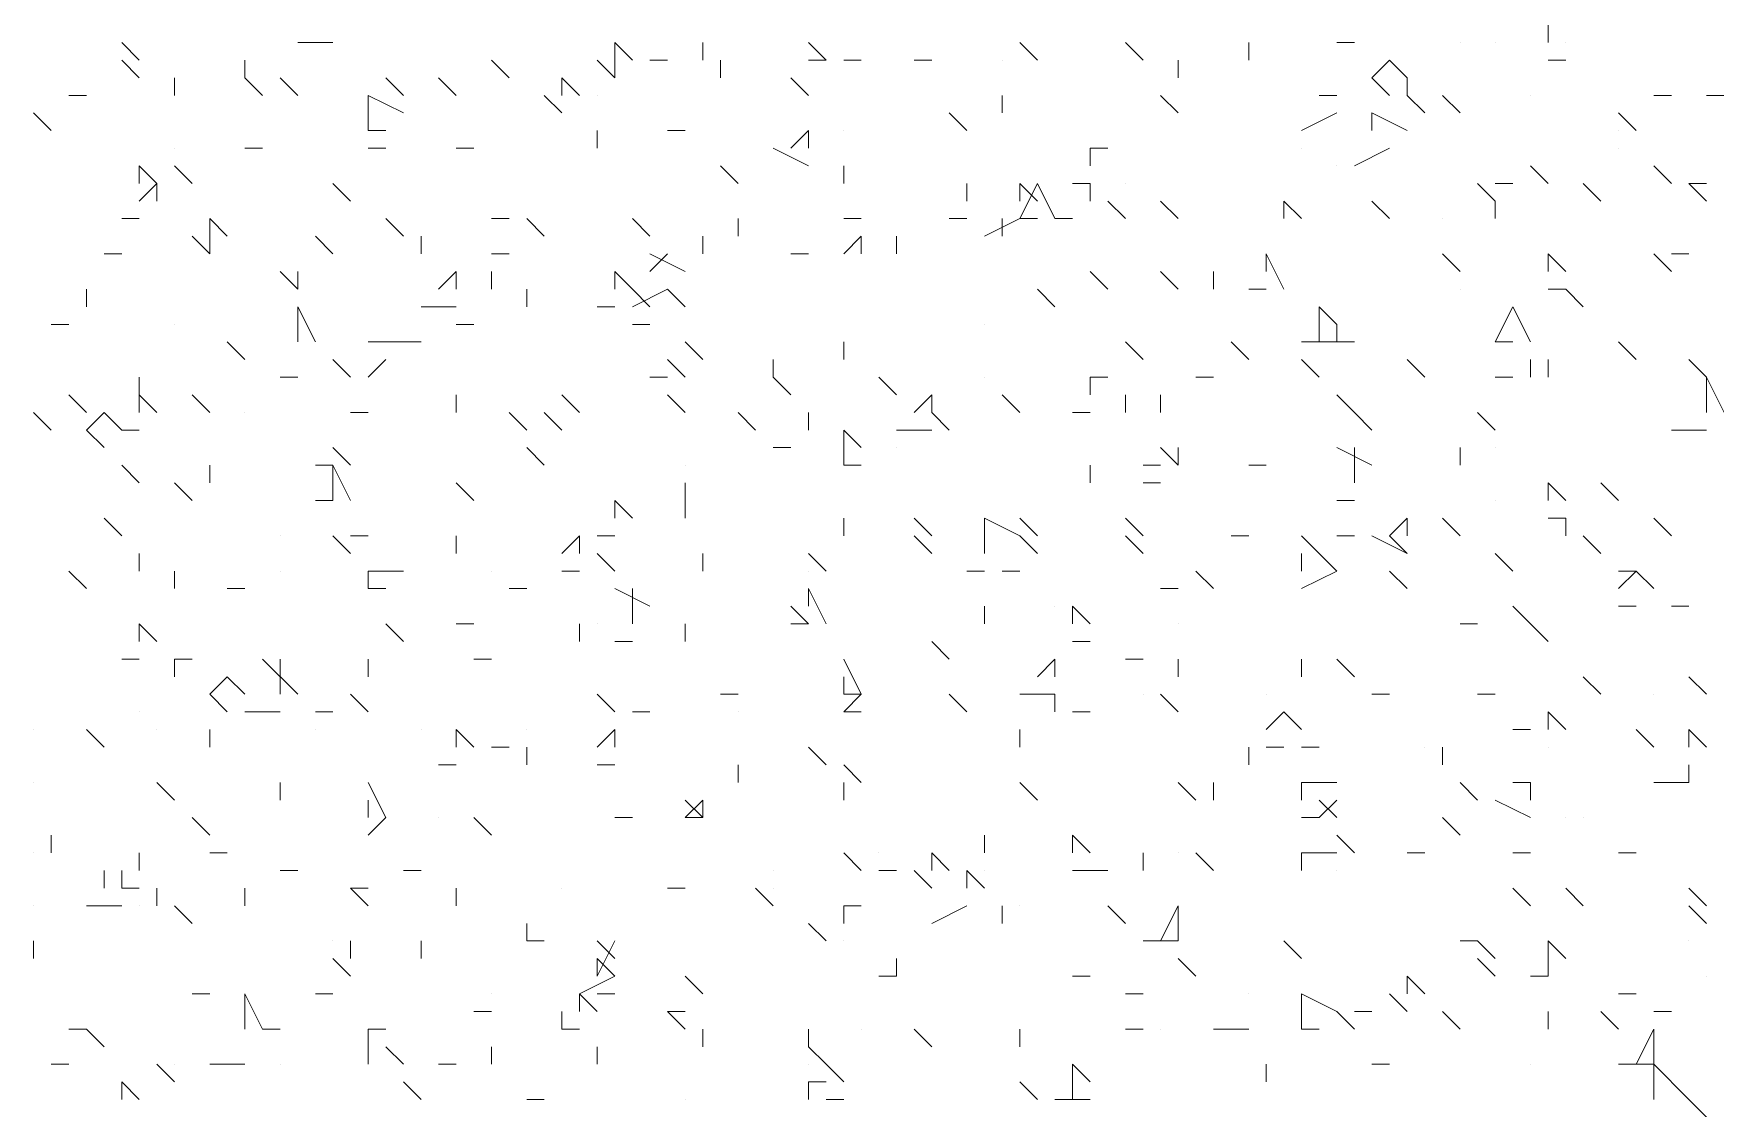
# Model space of a CAD drawing. Header units: millimetres. Extents: x 2928 to 3112, y 1220 to 1280.
# Drawn here: x 3001.4222 to 3001.7405, y 1262.7456 to 1262.9489 of the extents above; entities that cross this region are included whole.
import ezdxf

# ---------------------------------------------------------------- set-up
doc = ezdxf.new("R2010")
doc.units = ezdxf.units.MM

msp = doc.modelspace()

# ---------------------------------------------------------------- linework, layer by layer
at = {"color": 92, "linetype": 'Continuous', "lineweight": 5, "true_color": 0x00b800}
for points in [[(3001.70885, 1262.9506), (3001.70885, 1262.94726), (3001.70885, 1262.94726)], [(3001.44218, 1262.94393), (3001.43884, 1262.94726), (3001.43884, 1262.94726)], [(3001.47218, 1262.94726), (3001.47884, 1262.94726), (3001.47884, 1262.94726)], [(3001.53218, 1262.94726), (3001.53551, 1262.94393), (3001.53551, 1262.94393)], [(3001.53218, 1262.94726), (3001.53218, 1262.94393), (3001.53218, 1262.94393)], [(3001.54884, 1262.94393), (3001.54884, 1262.94726), (3001.54884, 1262.94726)], [(3001.57218, 1262.94393), (3001.56884, 1262.94726), (3001.56884, 1262.94726)], [(3001.61218, 1262.94393), (3001.60885, 1262.94726), (3001.60885, 1262.94726)], [(3001.63218, 1262.94393), (3001.62885, 1262.94726), (3001.62885, 1262.94726)], [(3001.65218, 1262.94393), (3001.65218, 1262.94726), (3001.65218, 1262.94726)], [(3001.67218, 1262.94726), (3001.66885, 1262.94726), (3001.66885, 1262.94726)], [(3001.44218, 1262.9406), (3001.43884, 1262.94393), (3001.43884, 1262.94393)], [(3001.46218, 1262.9406), (3001.46218, 1262.94393), (3001.46218, 1262.94393)], [(3001.51218, 1262.9406), (3001.50884, 1262.94393), (3001.50884, 1262.94393)], [(3001.51218, 1262.9406), (3001.50884, 1262.94393), (3001.50884, 1262.94393)], [(3001.53218, 1262.9406), (3001.52884, 1262.94393), (3001.52884, 1262.94393)], [(3001.53218, 1262.9406), (3001.53218, 1262.94393), (3001.53218, 1262.94393)], [(3001.54218, 1262.94393), (3001.53884, 1262.94393), (3001.53884, 1262.94393)], [(3001.55218, 1262.9406), (3001.55218, 1262.94393), (3001.55218, 1262.94393)], [(3001.57218, 1262.94393), (3001.56884, 1262.94393), (3001.56884, 1262.94393)], [(3001.57884, 1262.94393), (3001.57551, 1262.94393), (3001.57551, 1262.94393)], [(3001.59218, 1262.94393), (3001.58884, 1262.94393), (3001.58884, 1262.94393)], [(3001.63885, 1262.9406), (3001.63885, 1262.94393), (3001.63885, 1262.94393)], [(3001.67885, 1262.94393), (3001.67551, 1262.9406), (3001.67551, 1262.9406)], [(3001.67885, 1262.94393), (3001.68218, 1262.9406), (3001.68218, 1262.9406)], [(3001.70885, 1262.94393), (3001.71218, 1262.94393), (3001.71218, 1262.94393)], [(3001.44884, 1262.93726), (3001.44884, 1262.9406), (3001.44884, 1262.9406)], [(3001.46551, 1262.93726), (3001.46218, 1262.9406), (3001.46218, 1262.9406)], [(3001.47218, 1262.93726), (3001.46884, 1262.9406), (3001.46884, 1262.9406)], [(3001.49218, 1262.93726), (3001.48884, 1262.9406), (3001.48884, 1262.9406)], [(3001.50218, 1262.93726), (3001.49884, 1262.9406), (3001.49884, 1262.9406)], [(3001.52218, 1262.9406), (3001.52551, 1262.93726), (3001.52551, 1262.93726)], [(3001.52218, 1262.9406), (3001.52218, 1262.93726), (3001.52218, 1262.93726)], [(3001.56884, 1262.93726), (3001.56551, 1262.9406), (3001.56551, 1262.9406)], [(3001.67551, 1262.9406), (3001.67885, 1262.93726), (3001.67885, 1262.93726)], [(3001.68218, 1262.93726), (3001.68218, 1262.9406), (3001.68218, 1262.9406)], [(3001.43218, 1262.93726), (3001.42884, 1262.93726), (3001.42884, 1262.93726)], [(3001.48551, 1262.93726), (3001.49218, 1262.93393), (3001.49218, 1262.93393)], [(3001.48551, 1262.93726), (3001.48551, 1262.9306), (3001.48551, 1262.9306)], [(3001.51884, 1262.93726), (3001.52218, 1262.93393), (3001.52218, 1262.93393)], [(3001.60551, 1262.93393), (3001.60551, 1262.93726), (3001.60551, 1262.93726)], [(3001.63885, 1262.93393), (3001.63551, 1262.93726), (3001.63551, 1262.93726)], [(3001.66551, 1262.93726), (3001.66885, 1262.93726), (3001.66885, 1262.93726)], [(3001.68551, 1262.93393), (3001.68218, 1262.93726), (3001.68218, 1262.93726)], [(3001.69218, 1262.93393), (3001.68885, 1262.93726), (3001.68885, 1262.93726)], [(3001.73218, 1262.93726), (3001.72885, 1262.93726), (3001.72885, 1262.93726)], [(3001.73885, 1262.93726), (3001.74551, 1262.93726), (3001.74551, 1262.93726)], [(3001.42551, 1262.9306), (3001.42218, 1262.93393), (3001.42218, 1262.93393)], [(3001.59885, 1262.9306), (3001.59551, 1262.93393), (3001.59551, 1262.93393)], [(3001.66218, 1262.9306), (3001.66885, 1262.93393), (3001.66885, 1262.93393)], [(3001.67551, 1262.93393), (3001.68218, 1262.9306), (3001.68218, 1262.9306)], [(3001.67551, 1262.93393), (3001.67551, 1262.9306), (3001.67551, 1262.9306)], [(3001.72218, 1262.93393), (3001.72551, 1262.9306), (3001.72551, 1262.9306)], [(3001.48551, 1262.9306), (3001.48884, 1262.9306), (3001.48884, 1262.9306)], [(3001.52884, 1262.92726), (3001.52884, 1262.9306), (3001.52884, 1262.9306)], [(3001.54551, 1262.9306), (3001.54218, 1262.9306), (3001.54218, 1262.9306)], [(3001.56884, 1262.9306), (3001.56551, 1262.92726), (3001.56551, 1262.92726)], [(3001.56884, 1262.9306), (3001.56884, 1262.92726), (3001.56884, 1262.92726)], [(3001.46551, 1262.92726), (3001.46218, 1262.92726), (3001.46218, 1262.92726)], [(3001.48884, 1262.92726), (3001.48551, 1262.92726), (3001.48551, 1262.92726)], [(3001.50551, 1262.92726), (3001.50218, 1262.92726), (3001.50218, 1262.92726)], [(3001.56218, 1262.92726), (3001.56884, 1262.92393), (3001.56884, 1262.92393)], [(3001.62218, 1262.92726), (3001.62551, 1262.92726), (3001.62551, 1262.92726)], [(3001.62218, 1262.92726), (3001.62218, 1262.92393), (3001.62218, 1262.92393)], [(3001.67218, 1262.92393), (3001.67885, 1262.92726), (3001.67885, 1262.92726)], [(3001.44218, 1262.92393), (3001.44551, 1262.9206), (3001.44551, 1262.9206)], [(3001.44218, 1262.92393), (3001.44218, 1262.9206), (3001.44218, 1262.9206)], [(3001.45218, 1262.9206), (3001.44884, 1262.92393), (3001.44884, 1262.92393)], [(3001.55551, 1262.9206), (3001.55218, 1262.92393), (3001.55218, 1262.92393)], [(3001.57551, 1262.9206), (3001.57551, 1262.92393), (3001.57551, 1262.92393)], [(3001.70885, 1262.9206), (3001.70551, 1262.92393), (3001.70551, 1262.92393)], [(3001.73218, 1262.9206), (3001.72885, 1262.92393), (3001.72885, 1262.92393)], [(3001.44218, 1262.91726), (3001.44551, 1262.9206), (3001.44551, 1262.9206)], [(3001.44551, 1262.91726), (3001.44551, 1262.9206), (3001.44551, 1262.9206)], [(3001.48218, 1262.91726), (3001.47884, 1262.9206), (3001.47884, 1262.9206)], [(3001.59885, 1262.91726), (3001.59885, 1262.9206), (3001.59885, 1262.9206)], [(3001.60885, 1262.9206), (3001.61218, 1262.91726), (3001.61218, 1262.91726)], [(3001.60885, 1262.9206), (3001.60885, 1262.91726), (3001.60885, 1262.91726)], [(3001.61218, 1262.9206), (3001.60885, 1262.91393), (3001.60885, 1262.91393)], [(3001.61218, 1262.9206), (3001.61551, 1262.91393), (3001.61551, 1262.91393)], [(3001.61885, 1262.9206), (3001.62218, 1262.9206), (3001.62218, 1262.9206)], [(3001.62218, 1262.91726), (3001.62218, 1262.9206), (3001.62218, 1262.9206)], [(3001.69885, 1262.91726), (3001.69551, 1262.9206), (3001.69551, 1262.9206)], [(3001.70218, 1262.9206), (3001.69885, 1262.9206), (3001.69885, 1262.9206)], [(3001.71885, 1262.91726), (3001.71551, 1262.9206), (3001.71551, 1262.9206)], [(3001.73885, 1262.91726), (3001.73551, 1262.9206), (3001.73551, 1262.9206)], [(3001.73885, 1262.9206), (3001.73551, 1262.9206), (3001.73551, 1262.9206)], [(3001.62885, 1262.91393), (3001.62551, 1262.91726), (3001.62551, 1262.91726)], [(3001.63885, 1262.91393), (3001.63551, 1262.91726), (3001.63551, 1262.91726)], [(3001.65885, 1262.91393), (3001.65885, 1262.91726), (3001.65885, 1262.91726)], [(3001.66218, 1262.91393), (3001.65885, 1262.91726), (3001.65885, 1262.91726)], [(3001.67885, 1262.91393), (3001.67551, 1262.91726), (3001.67551, 1262.91726)], [(3001.69885, 1262.91393), (3001.69885, 1262.91726), (3001.69885, 1262.91726)], [(3001.44218, 1262.91393), (3001.43884, 1262.91393), (3001.43884, 1262.91393)], [(3001.45551, 1262.91393), (3001.45884, 1262.9106), (3001.45884, 1262.9106)], [(3001.45551, 1262.91393), (3001.45551, 1262.9106), (3001.45551, 1262.9106)], [(3001.49218, 1262.9106), (3001.48884, 1262.91393), (3001.48884, 1262.91393)], [(3001.51218, 1262.91393), (3001.50884, 1262.91393), (3001.50884, 1262.91393)], [(3001.51884, 1262.9106), (3001.51551, 1262.91393), (3001.51551, 1262.91393)], [(3001.53884, 1262.9106), (3001.53551, 1262.91393), (3001.53551, 1262.91393)], [(3001.55551, 1262.9106), (3001.55551, 1262.91393), (3001.55551, 1262.91393)], [(3001.57551, 1262.91393), (3001.57884, 1262.91393), (3001.57884, 1262.91393)], [(3001.57884, 1262.91393), (3001.57551, 1262.91393), (3001.57551, 1262.91393)], [(3001.59885, 1262.91393), (3001.59551, 1262.91393), (3001.59551, 1262.91393)], [(3001.60218, 1262.9106), (3001.60885, 1262.91393), (3001.60885, 1262.91393)], [(3001.60551, 1262.9106), (3001.60551, 1262.91393), (3001.60551, 1262.91393)], [(3001.60885, 1262.91393), (3001.61218, 1262.91393), (3001.61218, 1262.91393)], [(3001.61885, 1262.91393), (3001.61551, 1262.91393), (3001.61551, 1262.91393)], [(3001.45218, 1262.9106), (3001.45551, 1262.90726), (3001.45551, 1262.90726)], [(3001.45551, 1262.90726), (3001.45551, 1262.9106), (3001.45551, 1262.9106)], [(3001.47884, 1262.90726), (3001.47551, 1262.9106), (3001.47551, 1262.9106)], [(3001.49551, 1262.90726), (3001.49551, 1262.9106), (3001.49551, 1262.9106)], [(3001.54884, 1262.90726), (3001.54884, 1262.9106), (3001.54884, 1262.9106)], [(3001.57551, 1262.90726), (3001.57884, 1262.9106), (3001.57884, 1262.9106)], [(3001.57884, 1262.90726), (3001.57884, 1262.9106), (3001.57884, 1262.9106)], [(3001.58551, 1262.90726), (3001.58551, 1262.9106), (3001.58551, 1262.9106)], [(3001.43884, 1262.90726), (3001.43551, 1262.90726), (3001.43551, 1262.90726)], [(3001.51218, 1262.90726), (3001.50884, 1262.90726), (3001.50884, 1262.90726)], [(3001.53884, 1262.90726), (3001.54551, 1262.90393), (3001.54551, 1262.90393)], [(3001.54218, 1262.90726), (3001.53884, 1262.90393), (3001.53884, 1262.90393)], [(3001.56884, 1262.90726), (3001.56551, 1262.90726), (3001.56551, 1262.90726)], [(3001.65551, 1262.90726), (3001.65885, 1262.9006), (3001.65885, 1262.9006)], [(3001.65551, 1262.90726), (3001.65551, 1262.90393), (3001.65551, 1262.90393)], [(3001.69218, 1262.90393), (3001.68885, 1262.90726), (3001.68885, 1262.90726)], [(3001.70885, 1262.90726), (3001.71218, 1262.90393), (3001.71218, 1262.90393)], [(3001.70885, 1262.90726), (3001.70885, 1262.90393), (3001.70885, 1262.90393)], [(3001.73218, 1262.90393), (3001.72885, 1262.90726), (3001.72885, 1262.90726)], [(3001.73551, 1262.90726), (3001.73218, 1262.90726), (3001.73218, 1262.90726)], [(3001.47218, 1262.9006), (3001.46884, 1262.90393), (3001.46884, 1262.90393)], [(3001.47218, 1262.9006), (3001.47218, 1262.90393), (3001.47218, 1262.90393)], [(3001.50218, 1262.90393), (3001.49884, 1262.9006), (3001.49884, 1262.9006)], [(3001.50218, 1262.90393), (3001.50218, 1262.9006), (3001.50218, 1262.9006)], [(3001.50884, 1262.9006), (3001.50884, 1262.90393), (3001.50884, 1262.90393)], [(3001.53218, 1262.90393), (3001.53551, 1262.9006), (3001.53551, 1262.9006)], [(3001.53218, 1262.90393), (3001.53218, 1262.9006), (3001.53218, 1262.9006)], [(3001.62551, 1262.9006), (3001.62218, 1262.90393), (3001.62218, 1262.90393)], [(3001.63885, 1262.9006), (3001.63551, 1262.90393), (3001.63551, 1262.90393)], [(3001.64551, 1262.9006), (3001.64551, 1262.90393), (3001.64551, 1262.90393)], [(3001.43218, 1262.89726), (3001.43218, 1262.9006), (3001.43218, 1262.9006)], [(3001.51551, 1262.89726), (3001.51551, 1262.9006), (3001.51551, 1262.9006)], [(3001.53551, 1262.89726), (3001.54218, 1262.9006), (3001.54218, 1262.9006)], [(3001.53884, 1262.89726), (3001.53551, 1262.9006), (3001.53551, 1262.9006)], [(3001.54551, 1262.89726), (3001.54218, 1262.9006), (3001.54218, 1262.9006)], [(3001.61551, 1262.89726), (3001.61218, 1262.9006), (3001.61218, 1262.9006)], [(3001.65218, 1262.9006), (3001.65551, 1262.9006), (3001.65551, 1262.9006)], [(3001.70885, 1262.9006), (3001.71218, 1262.9006), (3001.71218, 1262.9006)], [(3001.71551, 1262.89726), (3001.71218, 1262.9006), (3001.71218, 1262.9006)], [(3001.47218, 1262.89726), (3001.47551, 1262.8906), (3001.47551, 1262.8906)], [(3001.47218, 1262.89726), (3001.47218, 1262.8906), (3001.47218, 1262.8906)], [(3001.49551, 1262.89726), (3001.50218, 1262.89726), (3001.50218, 1262.89726)], [(3001.52884, 1262.89726), (3001.53218, 1262.89726), (3001.53218, 1262.89726)], [(3001.66551, 1262.89726), (3001.66885, 1262.89393), (3001.66885, 1262.89393)], [(3001.66551, 1262.89726), (3001.66551, 1262.8906), (3001.66551, 1262.8906)], [(3001.70218, 1262.89726), (3001.69885, 1262.8906), (3001.69885, 1262.8906)], [(3001.70218, 1262.89726), (3001.70551, 1262.8906), (3001.70551, 1262.8906)], [(3001.42884, 1262.89393), (3001.42551, 1262.89393), (3001.42551, 1262.89393)], [(3001.50551, 1262.89393), (3001.50218, 1262.89393), (3001.50218, 1262.89393)], [(3001.53884, 1262.89393), (3001.53551, 1262.89393), (3001.53551, 1262.89393)], [(3001.66885, 1262.8906), (3001.66885, 1262.89393), (3001.66885, 1262.89393)], [(3001.46218, 1262.88726), (3001.45884, 1262.8906), (3001.45884, 1262.8906)], [(3001.48551, 1262.8906), (3001.49218, 1262.8906), (3001.49218, 1262.8906)], [(3001.49551, 1262.8906), (3001.49218, 1262.8906), (3001.49218, 1262.8906)], [(3001.54551, 1262.8906), (3001.54884, 1262.88726), (3001.54884, 1262.88726)], [(3001.57551, 1262.88726), (3001.57551, 1262.8906), (3001.57551, 1262.8906)], [(3001.63218, 1262.88726), (3001.62885, 1262.8906), (3001.62885, 1262.8906)], [(3001.65218, 1262.88726), (3001.64885, 1262.8906), (3001.64885, 1262.8906)], [(3001.66218, 1262.8906), (3001.66885, 1262.8906), (3001.66885, 1262.8906)], [(3001.67218, 1262.8906), (3001.66885, 1262.8906), (3001.66885, 1262.8906)], [(3001.69885, 1262.8906), (3001.70218, 1262.8906), (3001.70218, 1262.8906)], [(3001.72551, 1262.88726), (3001.72218, 1262.8906), (3001.72218, 1262.8906)], [(3001.48218, 1262.88393), (3001.47884, 1262.88726), (3001.47884, 1262.88726)], [(3001.48551, 1262.88393), (3001.48884, 1262.88726), (3001.48884, 1262.88726)], [(3001.54218, 1262.88726), (3001.54551, 1262.88393), (3001.54551, 1262.88393)], [(3001.56218, 1262.88393), (3001.56218, 1262.88726), (3001.56218, 1262.88726)], [(3001.66551, 1262.88393), (3001.66218, 1262.88726), (3001.66218, 1262.88726)], [(3001.68551, 1262.88393), (3001.68218, 1262.88726), (3001.68218, 1262.88726)], [(3001.70551, 1262.88393), (3001.70551, 1262.88726), (3001.70551, 1262.88726)], [(3001.70885, 1262.88393), (3001.70885, 1262.88726), (3001.70885, 1262.88726)], [(3001.73885, 1262.88393), (3001.73551, 1262.88726), (3001.73551, 1262.88726)], [(3001.44218, 1262.8806), (3001.44218, 1262.88393), (3001.44218, 1262.88393)], [(3001.46884, 1262.88393), (3001.47218, 1262.88393), (3001.47218, 1262.88393)], [(3001.54218, 1262.88393), (3001.53884, 1262.88393), (3001.53884, 1262.88393)], [(3001.56551, 1262.8806), (3001.56218, 1262.88393), (3001.56218, 1262.88393)], [(3001.58551, 1262.8806), (3001.58218, 1262.88393), (3001.58218, 1262.88393)], [(3001.62218, 1262.88393), (3001.62218, 1262.8806), (3001.62218, 1262.8806)], [(3001.62218, 1262.88393), (3001.62218, 1262.8806), (3001.62218, 1262.8806)], [(3001.62551, 1262.88393), (3001.62218, 1262.88393), (3001.62218, 1262.88393)], [(3001.64551, 1262.88393), (3001.64218, 1262.88393), (3001.64218, 1262.88393)], [(3001.70218, 1262.88393), (3001.69885, 1262.88393), (3001.69885, 1262.88393)], [(3001.73885, 1262.88393), (3001.74218, 1262.87726), (3001.74218, 1262.87726)], [(3001.73885, 1262.88393), (3001.73885, 1262.87726), (3001.73885, 1262.87726)], [(3001.43218, 1262.87726), (3001.42884, 1262.8806), (3001.42884, 1262.8806)], [(3001.44218, 1262.8806), (3001.44551, 1262.87726), (3001.44551, 1262.87726)], [(3001.44218, 1262.8806), (3001.44218, 1262.87726), (3001.44218, 1262.87726)], [(3001.45551, 1262.87726), (3001.45218, 1262.8806), (3001.45218, 1262.8806)], [(3001.50218, 1262.87726), (3001.50218, 1262.8806), (3001.50218, 1262.8806)], [(3001.52551, 1262.87726), (3001.52218, 1262.8806), (3001.52218, 1262.8806)], [(3001.54551, 1262.87726), (3001.54218, 1262.8806), (3001.54218, 1262.8806)], [(3001.59218, 1262.8806), (3001.58884, 1262.87726), (3001.58884, 1262.87726)], [(3001.59218, 1262.8806), (3001.59218, 1262.87726), (3001.59218, 1262.87726)], [(3001.60885, 1262.87726), (3001.60551, 1262.8806), (3001.60551, 1262.8806)], [(3001.62885, 1262.87726), (3001.62885, 1262.8806), (3001.62885, 1262.8806)], [(3001.63551, 1262.87726), (3001.63551, 1262.8806), (3001.63551, 1262.8806)], [(3001.67218, 1262.87726), (3001.66885, 1262.8806), (3001.66885, 1262.8806)], [(3001.42551, 1262.87393), (3001.42218, 1262.87726), (3001.42218, 1262.87726)], [(3001.43551, 1262.87726), (3001.43218, 1262.87393), (3001.43218, 1262.87393)], [(3001.43551, 1262.87726), (3001.43884, 1262.87393), (3001.43884, 1262.87393)], [(3001.48551, 1262.87726), (3001.48218, 1262.87726), (3001.48218, 1262.87726)], [(3001.51551, 1262.87393), (3001.51218, 1262.87726), (3001.51218, 1262.87726)], [(3001.52218, 1262.87393), (3001.51884, 1262.87726), (3001.51884, 1262.87726)], [(3001.55884, 1262.87393), (3001.55551, 1262.87726), (3001.55551, 1262.87726)], [(3001.56884, 1262.87393), (3001.56884, 1262.87726), (3001.56884, 1262.87726)], [(3001.59551, 1262.87393), (3001.59218, 1262.87726), (3001.59218, 1262.87726)], [(3001.61885, 1262.87726), (3001.62218, 1262.87726), (3001.62218, 1262.87726)], [(3001.67551, 1262.87393), (3001.67218, 1262.87726), (3001.67218, 1262.87726)], [(3001.69885, 1262.87393), (3001.69551, 1262.87726), (3001.69551, 1262.87726)], [(3001.43218, 1262.87393), (3001.43551, 1262.8706), (3001.43551, 1262.8706)], [(3001.43884, 1262.87393), (3001.44218, 1262.87393), (3001.44218, 1262.87393)], [(3001.57551, 1262.87393), (3001.57884, 1262.8706), (3001.57884, 1262.8706)], [(3001.57551, 1262.87393), (3001.57551, 1262.86726), (3001.57551, 1262.86726)], [(3001.58551, 1262.87393), (3001.59218, 1262.87393), (3001.59218, 1262.87393)], [(3001.73551, 1262.87393), (3001.73218, 1262.87393), (3001.73218, 1262.87393)], [(3001.73551, 1262.87393), (3001.73885, 1262.87393), (3001.73885, 1262.87393)], [(3001.48218, 1262.86726), (3001.47884, 1262.8706), (3001.47884, 1262.8706)], [(3001.51884, 1262.86726), (3001.51551, 1262.8706), (3001.51551, 1262.8706)], [(3001.56551, 1262.8706), (3001.56218, 1262.8706), (3001.56218, 1262.8706)], [(3001.63551, 1262.8706), (3001.63885, 1262.86726), (3001.63885, 1262.86726)], [(3001.63885, 1262.86726), (3001.63885, 1262.8706), (3001.63885, 1262.8706)], [(3001.66885, 1262.8706), (3001.67551, 1262.86726), (3001.67551, 1262.86726)], [(3001.67218, 1262.8706), (3001.67218, 1262.86393), (3001.67218, 1262.86393)], [(3001.69218, 1262.86726), (3001.69218, 1262.8706), (3001.69218, 1262.8706)], [(3001.44218, 1262.86393), (3001.43884, 1262.86726), (3001.43884, 1262.86726)], [(3001.45551, 1262.86393), (3001.45551, 1262.86726), (3001.45551, 1262.86726)], [(3001.47884, 1262.86726), (3001.47551, 1262.86726), (3001.47551, 1262.86726)], [(3001.47884, 1262.86726), (3001.48218, 1262.8606), (3001.48218, 1262.8606)], [(3001.47884, 1262.86726), (3001.47884, 1262.8606), (3001.47884, 1262.8606)], [(3001.57551, 1262.86726), (3001.57884, 1262.86726), (3001.57884, 1262.86726)], [(3001.62218, 1262.86393), (3001.62218, 1262.86726), (3001.62218, 1262.86726)], [(3001.63551, 1262.86726), (3001.63218, 1262.86726), (3001.63218, 1262.86726)], [(3001.65551, 1262.86726), (3001.65218, 1262.86726), (3001.65218, 1262.86726)], [(3001.45218, 1262.8606), (3001.44884, 1262.86393), (3001.44884, 1262.86393)], [(3001.50551, 1262.8606), (3001.50218, 1262.86393), (3001.50218, 1262.86393)], [(3001.54551, 1262.8606), (3001.54551, 1262.86393), (3001.54551, 1262.86393)], [(3001.63218, 1262.86393), (3001.63551, 1262.86393), (3001.63551, 1262.86393)], [(3001.70885, 1262.86393), (3001.71218, 1262.8606), (3001.71218, 1262.8606)], [(3001.70885, 1262.86393), (3001.70885, 1262.8606), (3001.70885, 1262.8606)], [(3001.72218, 1262.8606), (3001.71885, 1262.86393), (3001.71885, 1262.86393)], [(3001.47551, 1262.8606), (3001.47884, 1262.8606), (3001.47884, 1262.8606)], [(3001.53218, 1262.8606), (3001.53551, 1262.85726), (3001.53551, 1262.85726)], [(3001.53218, 1262.8606), (3001.53218, 1262.85726), (3001.53218, 1262.85726)], [(3001.54551, 1262.85726), (3001.54551, 1262.8606), (3001.54551, 1262.8606)], [(3001.66885, 1262.8606), (3001.67218, 1262.8606), (3001.67218, 1262.8606)], [(3001.43884, 1262.85393), (3001.43551, 1262.85726), (3001.43551, 1262.85726)], [(3001.57551, 1262.85393), (3001.57551, 1262.85726), (3001.57551, 1262.85726)], [(3001.59218, 1262.85393), (3001.58884, 1262.85726), (3001.58884, 1262.85726)], [(3001.60218, 1262.85726), (3001.60885, 1262.85393), (3001.60885, 1262.85393)], [(3001.60218, 1262.85726), (3001.60218, 1262.8506), (3001.60218, 1262.8506)], [(3001.61218, 1262.85393), (3001.60885, 1262.85726), (3001.60885, 1262.85726)], [(3001.63218, 1262.85393), (3001.62885, 1262.85726), (3001.62885, 1262.85726)], [(3001.68218, 1262.85726), (3001.67885, 1262.85393), (3001.67885, 1262.85393)], [(3001.68218, 1262.85726), (3001.68218, 1262.85393), (3001.68218, 1262.85393)], [(3001.69218, 1262.85393), (3001.68885, 1262.85726), (3001.68885, 1262.85726)], [(3001.70885, 1262.85726), (3001.71218, 1262.85726), (3001.71218, 1262.85726)], [(3001.71218, 1262.85393), (3001.71218, 1262.85726), (3001.71218, 1262.85726)], [(3001.73218, 1262.85393), (3001.72885, 1262.85726), (3001.72885, 1262.85726)], [(3001.48218, 1262.8506), (3001.47884, 1262.85393), (3001.47884, 1262.85393)], [(3001.48551, 1262.85393), (3001.48218, 1262.85393), (3001.48218, 1262.85393)], [(3001.50218, 1262.8506), (3001.50218, 1262.85393), (3001.50218, 1262.85393)], [(3001.52551, 1262.85393), (3001.52218, 1262.8506), (3001.52218, 1262.8506)], [(3001.52551, 1262.85393), (3001.52551, 1262.8506), (3001.52551, 1262.8506)], [(3001.52884, 1262.85393), (3001.53218, 1262.85393), (3001.53218, 1262.85393)], [(3001.59218, 1262.8506), (3001.58884, 1262.85393), (3001.58884, 1262.85393)], [(3001.61218, 1262.8506), (3001.60885, 1262.85393), (3001.60885, 1262.85393)], [(3001.63218, 1262.8506), (3001.62885, 1262.85393), (3001.62885, 1262.85393)], [(3001.65218, 1262.85393), (3001.64885, 1262.85393), (3001.64885, 1262.85393)], [(3001.66218, 1262.85393), (3001.66885, 1262.84726), (3001.66885, 1262.84726)], [(3001.67218, 1262.85393), (3001.66885, 1262.85393), (3001.66885, 1262.85393)], [(3001.67551, 1262.85393), (3001.68218, 1262.8506), (3001.68218, 1262.8506)], [(3001.68218, 1262.8506), (3001.67885, 1262.85393), (3001.67885, 1262.85393)], [(3001.71885, 1262.8506), (3001.71551, 1262.85393), (3001.71551, 1262.85393)], [(3001.44218, 1262.84726), (3001.44218, 1262.8506), (3001.44218, 1262.8506)], [(3001.53218, 1262.84726), (3001.52884, 1262.8506), (3001.52884, 1262.8506)], [(3001.54884, 1262.84726), (3001.54884, 1262.8506), (3001.54884, 1262.8506)], [(3001.57218, 1262.84726), (3001.56884, 1262.8506), (3001.56884, 1262.8506)], [(3001.66218, 1262.8506), (3001.66218, 1262.84726), (3001.66218, 1262.84726)], [(3001.70218, 1262.84726), (3001.69885, 1262.8506), (3001.69885, 1262.8506)], [(3001.43218, 1262.84393), (3001.42884, 1262.84726), (3001.42884, 1262.84726)], [(3001.44884, 1262.84393), (3001.44884, 1262.84726), (3001.44884, 1262.84726)], [(3001.48551, 1262.84726), (3001.49218, 1262.84726), (3001.49218, 1262.84726)], [(3001.48551, 1262.84726), (3001.48551, 1262.84393), (3001.48551, 1262.84393)], [(3001.49218, 1262.84726), (3001.48884, 1262.84726), (3001.48884, 1262.84726)], [(3001.52218, 1262.84726), (3001.52551, 1262.84726), (3001.52551, 1262.84726)], [(3001.59885, 1262.84726), (3001.60218, 1262.84726), (3001.60218, 1262.84726)], [(3001.60885, 1262.84726), (3001.60551, 1262.84726), (3001.60551, 1262.84726)], [(3001.64551, 1262.84393), (3001.64218, 1262.84726), (3001.64218, 1262.84726)], [(3001.66218, 1262.84393), (3001.66885, 1262.84726), (3001.66885, 1262.84726)], [(3001.68218, 1262.84393), (3001.67885, 1262.84726), (3001.67885, 1262.84726)], [(3001.72551, 1262.84726), (3001.72218, 1262.84393), (3001.72218, 1262.84393)], [(3001.72551, 1262.84726), (3001.72218, 1262.84726), (3001.72218, 1262.84726)], [(3001.72551, 1262.84726), (3001.72885, 1262.84393), (3001.72885, 1262.84393)], [(3001.46218, 1262.84393), (3001.45884, 1262.84393), (3001.45884, 1262.84393)], [(3001.48551, 1262.84393), (3001.48884, 1262.84393), (3001.48884, 1262.84393)], [(3001.51551, 1262.84393), (3001.51218, 1262.84393), (3001.51218, 1262.84393)], [(3001.53218, 1262.84393), (3001.53884, 1262.8406), (3001.53884, 1262.8406)], [(3001.53551, 1262.84393), (3001.53551, 1262.83726), (3001.53551, 1262.83726)], [(3001.56884, 1262.84393), (3001.57218, 1262.83726), (3001.57218, 1262.83726)], [(3001.56884, 1262.84393), (3001.56884, 1262.8406), (3001.56884, 1262.8406)], [(3001.63885, 1262.84393), (3001.63551, 1262.84393), (3001.63551, 1262.84393)], [(3001.56884, 1262.83726), (3001.56551, 1262.8406), (3001.56551, 1262.8406)], [(3001.60218, 1262.83726), (3001.60218, 1262.8406), (3001.60218, 1262.8406)], [(3001.61885, 1262.8406), (3001.62218, 1262.83726), (3001.62218, 1262.83726)], [(3001.61885, 1262.8406), (3001.61885, 1262.83726), (3001.61885, 1262.83726)], [(3001.70551, 1262.83726), (3001.70218, 1262.8406), (3001.70218, 1262.8406)], [(3001.72218, 1262.8406), (3001.72551, 1262.8406), (3001.72551, 1262.8406)], [(3001.73551, 1262.8406), (3001.73218, 1262.8406), (3001.73218, 1262.8406)], [(3001.44218, 1262.83726), (3001.44551, 1262.83393), (3001.44551, 1262.83393)], [(3001.44218, 1262.83726), (3001.44218, 1262.83393), (3001.44218, 1262.83393)], [(3001.49218, 1262.83393), (3001.48884, 1262.83726), (3001.48884, 1262.83726)], [(3001.50551, 1262.83726), (3001.50218, 1262.83726), (3001.50218, 1262.83726)], [(3001.52551, 1262.83393), (3001.52551, 1262.83726), (3001.52551, 1262.83726)], [(3001.54551, 1262.83393), (3001.54551, 1262.83726), (3001.54551, 1262.83726)], [(3001.56551, 1262.83726), (3001.56884, 1262.83726), (3001.56884, 1262.83726)], [(3001.69551, 1262.83726), (3001.69218, 1262.83726), (3001.69218, 1262.83726)], [(3001.70885, 1262.83393), (3001.70551, 1262.83726), (3001.70551, 1262.83726)], [(3001.53218, 1262.83393), (3001.53551, 1262.83393), (3001.53551, 1262.83393)], [(3001.59551, 1262.8306), (3001.59218, 1262.83393), (3001.59218, 1262.83393)], [(3001.61885, 1262.83393), (3001.62218, 1262.83393), (3001.62218, 1262.83393)], [(3001.43884, 1262.8306), (3001.44218, 1262.8306), (3001.44218, 1262.8306)], [(3001.45218, 1262.8306), (3001.44884, 1262.8306), (3001.44884, 1262.8306)], [(3001.44884, 1262.82726), (3001.44884, 1262.8306), (3001.44884, 1262.8306)], [(3001.46551, 1262.8306), (3001.47218, 1262.82393), (3001.47218, 1262.82393)], [(3001.46884, 1262.8306), (3001.46884, 1262.82393), (3001.46884, 1262.82393)], [(3001.48551, 1262.82726), (3001.48551, 1262.8306), (3001.48551, 1262.8306)], [(3001.50884, 1262.8306), (3001.50551, 1262.8306), (3001.50551, 1262.8306)], [(3001.57551, 1262.8306), (3001.57884, 1262.82393), (3001.57884, 1262.82393)], [(3001.61551, 1262.8306), (3001.61218, 1262.82726), (3001.61218, 1262.82726)], [(3001.61551, 1262.8306), (3001.61551, 1262.82726), (3001.61551, 1262.82726)], [(3001.63218, 1262.8306), (3001.62885, 1262.8306), (3001.62885, 1262.8306)], [(3001.63885, 1262.82726), (3001.63885, 1262.8306), (3001.63885, 1262.8306)], [(3001.66218, 1262.82726), (3001.66218, 1262.8306), (3001.66218, 1262.8306)], [(3001.67218, 1262.82726), (3001.66885, 1262.8306), (3001.66885, 1262.8306)], [(3001.45884, 1262.82726), (3001.45551, 1262.82393), (3001.45551, 1262.82393)], [(3001.45884, 1262.82726), (3001.46218, 1262.82393), (3001.46218, 1262.82393)], [(3001.57551, 1262.82726), (3001.57551, 1262.82393), (3001.57551, 1262.82393)], [(3001.71885, 1262.82393), (3001.71551, 1262.82726), (3001.71551, 1262.82726)], [(3001.73885, 1262.82393), (3001.73551, 1262.82726), (3001.73551, 1262.82726)], [(3001.45551, 1262.82393), (3001.45884, 1262.8206), (3001.45884, 1262.8206)], [(3001.48551, 1262.8206), (3001.48218, 1262.82393), (3001.48218, 1262.82393)], [(3001.53218, 1262.8206), (3001.52884, 1262.82393), (3001.52884, 1262.82393)], [(3001.55551, 1262.82393), (3001.55218, 1262.82393), (3001.55218, 1262.82393)], [(3001.57551, 1262.8206), (3001.57884, 1262.82393), (3001.57884, 1262.82393)], [(3001.57884, 1262.82393), (3001.57551, 1262.82393), (3001.57551, 1262.82393)], [(3001.59885, 1262.8206), (3001.59551, 1262.82393), (3001.59551, 1262.82393)], [(3001.60885, 1262.82393), (3001.61551, 1262.82393), (3001.61551, 1262.82393)], [(3001.61551, 1262.8206), (3001.61551, 1262.82393), (3001.61551, 1262.82393)], [(3001.63885, 1262.8206), (3001.63551, 1262.82393), (3001.63551, 1262.82393)], [(3001.67885, 1262.82393), (3001.67551, 1262.82393), (3001.67551, 1262.82393)], [(3001.69885, 1262.82393), (3001.69551, 1262.82393), (3001.69551, 1262.82393)], [(3001.46218, 1262.8206), (3001.46884, 1262.8206), (3001.46884, 1262.8206)], [(3001.47884, 1262.8206), (3001.47551, 1262.8206), (3001.47551, 1262.8206)], [(3001.53884, 1262.8206), (3001.53551, 1262.8206), (3001.53551, 1262.8206)], [(3001.57884, 1262.8206), (3001.57551, 1262.8206), (3001.57551, 1262.8206)], [(3001.62218, 1262.8206), (3001.61885, 1262.8206), (3001.61885, 1262.8206)], [(3001.65885, 1262.8206), (3001.65551, 1262.81726), (3001.65551, 1262.81726)], [(3001.65885, 1262.8206), (3001.66218, 1262.81726), (3001.66218, 1262.81726)], [(3001.70885, 1262.8206), (3001.71218, 1262.81726), (3001.71218, 1262.81726)], [(3001.70885, 1262.8206), (3001.70885, 1262.81726), (3001.70885, 1262.81726)], [(3001.43551, 1262.81393), (3001.43218, 1262.81726), (3001.43218, 1262.81726)], [(3001.45551, 1262.81393), (3001.45551, 1262.81726), (3001.45551, 1262.81726)], [(3001.50218, 1262.81726), (3001.50551, 1262.81393), (3001.50551, 1262.81393)], [(3001.50218, 1262.81726), (3001.50218, 1262.81393), (3001.50218, 1262.81393)], [(3001.53218, 1262.81726), (3001.52884, 1262.81393), (3001.52884, 1262.81393)], [(3001.53218, 1262.81726), (3001.53218, 1262.81393), (3001.53218, 1262.81393)], [(3001.60885, 1262.81393), (3001.60885, 1262.81726), (3001.60885, 1262.81726)], [(3001.70551, 1262.81726), (3001.70218, 1262.81726), (3001.70218, 1262.81726)], [(3001.72885, 1262.81393), (3001.72551, 1262.81726), (3001.72551, 1262.81726)], [(3001.73551, 1262.81726), (3001.73885, 1262.81393), (3001.73885, 1262.81393)], [(3001.73551, 1262.81726), (3001.73551, 1262.81393), (3001.73551, 1262.81393)], [(3001.51218, 1262.81393), (3001.50884, 1262.81393), (3001.50884, 1262.81393)], [(3001.51551, 1262.8106), (3001.51551, 1262.81393), (3001.51551, 1262.81393)], [(3001.57218, 1262.8106), (3001.56884, 1262.81393), (3001.56884, 1262.81393)], [(3001.65218, 1262.8106), (3001.65218, 1262.81393), (3001.65218, 1262.81393)], [(3001.65551, 1262.81393), (3001.65885, 1262.81393), (3001.65885, 1262.81393)], [(3001.66551, 1262.81393), (3001.66218, 1262.81393), (3001.66218, 1262.81393)], [(3001.68885, 1262.8106), (3001.68885, 1262.81393), (3001.68885, 1262.81393)], [(3001.49884, 1262.8106), (3001.50218, 1262.8106), (3001.50218, 1262.8106)], [(3001.52884, 1262.8106), (3001.53218, 1262.8106), (3001.53218, 1262.8106)], [(3001.55551, 1262.80726), (3001.55551, 1262.8106), (3001.55551, 1262.8106)], [(3001.57884, 1262.80726), (3001.57551, 1262.8106), (3001.57551, 1262.8106)], [(3001.73551, 1262.80726), (3001.73551, 1262.8106), (3001.73551, 1262.8106)], [(3001.44884, 1262.80393), (3001.44551, 1262.80726), (3001.44551, 1262.80726)], [(3001.46884, 1262.80393), (3001.46884, 1262.80726), (3001.46884, 1262.80726)], [(3001.48551, 1262.80726), (3001.48884, 1262.8006), (3001.48884, 1262.8006)], [(3001.57551, 1262.80393), (3001.57551, 1262.80726), (3001.57551, 1262.80726)], [(3001.61218, 1262.80393), (3001.60885, 1262.80726), (3001.60885, 1262.80726)], [(3001.64218, 1262.80393), (3001.63885, 1262.80726), (3001.63885, 1262.80726)], [(3001.64551, 1262.80393), (3001.64551, 1262.80726), (3001.64551, 1262.80726)], [(3001.66218, 1262.80726), (3001.66885, 1262.80726), (3001.66885, 1262.80726)], [(3001.66218, 1262.80726), (3001.66218, 1262.80393), (3001.66218, 1262.80393)], [(3001.69551, 1262.80393), (3001.69218, 1262.80726), (3001.69218, 1262.80726)], [(3001.70551, 1262.80726), (3001.70218, 1262.80726), (3001.70218, 1262.80726)], [(3001.70551, 1262.80726), (3001.70551, 1262.80393), (3001.70551, 1262.80393)], [(3001.72885, 1262.80726), (3001.73551, 1262.80726), (3001.73551, 1262.80726)], [(3001.48551, 1262.80393), (3001.48551, 1262.8006), (3001.48551, 1262.8006)], [(3001.54884, 1262.80393), (3001.54551, 1262.8006), (3001.54551, 1262.8006)], [(3001.54884, 1262.8006), (3001.54551, 1262.80393), (3001.54551, 1262.80393)], [(3001.54884, 1262.80393), (3001.54884, 1262.8006), (3001.54884, 1262.8006)], [(3001.66551, 1262.80393), (3001.66885, 1262.8006), (3001.66885, 1262.8006)], [(3001.66885, 1262.80393), (3001.66551, 1262.8006), (3001.66551, 1262.8006)], [(3001.69885, 1262.80393), (3001.70551, 1262.8006), (3001.70551, 1262.8006)], [(3001.45551, 1262.79726), (3001.45218, 1262.8006), (3001.45218, 1262.8006)], [(3001.48551, 1262.79726), (3001.48884, 1262.8006), (3001.48884, 1262.8006)], [(3001.50884, 1262.79726), (3001.50551, 1262.8006), (3001.50551, 1262.8006)], [(3001.53551, 1262.8006), (3001.53218, 1262.8006), (3001.53218, 1262.8006)], [(3001.53551, 1262.8006), (3001.53218, 1262.8006), (3001.53218, 1262.8006)], [(3001.54551, 1262.8006), (3001.54884, 1262.8006), (3001.54884, 1262.8006)], [(3001.66218, 1262.8006), (3001.66551, 1262.8006), (3001.66551, 1262.8006)], [(3001.69218, 1262.79726), (3001.68885, 1262.8006), (3001.68885, 1262.8006)], [(3001.42551, 1262.79393), (3001.42551, 1262.79726), (3001.42551, 1262.79726)], [(3001.60218, 1262.79393), (3001.60218, 1262.79726), (3001.60218, 1262.79726)], [(3001.61885, 1262.79726), (3001.62218, 1262.79393), (3001.62218, 1262.79393)], [(3001.61885, 1262.79726), (3001.61885, 1262.79393), (3001.61885, 1262.79393)], [(3001.67218, 1262.79393), (3001.66885, 1262.79726), (3001.66885, 1262.79726)], [(3001.44218, 1262.79393), (3001.44218, 1262.7906), (3001.44218, 1262.7906)], [(3001.44218, 1262.79393), (3001.44218, 1262.7906), (3001.44218, 1262.7906)], [(3001.45884, 1262.79393), (3001.45551, 1262.79393), (3001.45551, 1262.79393)], [(3001.57884, 1262.7906), (3001.57551, 1262.79393), (3001.57551, 1262.79393)], [(3001.59218, 1262.79393), (3001.59551, 1262.7906), (3001.59551, 1262.7906)], [(3001.59218, 1262.79393), (3001.59218, 1262.7906), (3001.59218, 1262.7906)], [(3001.63218, 1262.7906), (3001.63218, 1262.79393), (3001.63218, 1262.79393)], [(3001.64551, 1262.7906), (3001.64218, 1262.79393), (3001.64218, 1262.79393)], [(3001.66218, 1262.79393), (3001.66885, 1262.79393), (3001.66885, 1262.79393)], [(3001.66218, 1262.7906), (3001.66218, 1262.79393), (3001.66218, 1262.79393)], [(3001.68551, 1262.79393), (3001.68218, 1262.79393), (3001.68218, 1262.79393)], [(3001.70551, 1262.79393), (3001.70218, 1262.79393), (3001.70218, 1262.79393)], [(3001.72551, 1262.79393), (3001.72218, 1262.79393), (3001.72218, 1262.79393)], [(3001.43551, 1262.7906), (3001.43551, 1262.78726), (3001.43551, 1262.78726)], [(3001.43884, 1262.7906), (3001.43884, 1262.78726), (3001.43884, 1262.78726)], [(3001.47218, 1262.7906), (3001.46884, 1262.7906), (3001.46884, 1262.7906)], [(3001.49551, 1262.7906), (3001.49218, 1262.7906), (3001.49218, 1262.7906)], [(3001.58551, 1262.7906), (3001.58218, 1262.7906), (3001.58218, 1262.7906)], [(3001.58884, 1262.7906), (3001.59218, 1262.78726), (3001.59218, 1262.78726)], [(3001.59885, 1262.7906), (3001.60218, 1262.78726), (3001.60218, 1262.78726)], [(3001.59885, 1262.7906), (3001.59885, 1262.78726), (3001.59885, 1262.78726)], [(3001.61885, 1262.7906), (3001.62218, 1262.7906), (3001.62218, 1262.7906)], [(3001.62551, 1262.7906), (3001.62218, 1262.7906), (3001.62218, 1262.7906)], [(3001.43884, 1262.78726), (3001.44218, 1262.78726), (3001.44218, 1262.78726)], [(3001.44551, 1262.78393), (3001.44551, 1262.78726), (3001.44551, 1262.78726)], [(3001.46218, 1262.78393), (3001.46218, 1262.78726), (3001.46218, 1262.78726)], [(3001.48551, 1262.78393), (3001.48218, 1262.78726), (3001.48218, 1262.78726)], [(3001.48551, 1262.78726), (3001.48218, 1262.78726), (3001.48218, 1262.78726)], [(3001.50218, 1262.78393), (3001.50218, 1262.78726), (3001.50218, 1262.78726)], [(3001.54551, 1262.78726), (3001.54218, 1262.78726), (3001.54218, 1262.78726)], [(3001.56218, 1262.78393), (3001.55884, 1262.78726), (3001.55884, 1262.78726)], [(3001.70551, 1262.78393), (3001.70218, 1262.78726), (3001.70218, 1262.78726)], [(3001.71551, 1262.78393), (3001.71218, 1262.78726), (3001.71218, 1262.78726)], [(3001.73885, 1262.78393), (3001.73551, 1262.78726), (3001.73551, 1262.78726)], [(3001.43218, 1262.78393), (3001.43884, 1262.78393), (3001.43884, 1262.78393)], [(3001.45218, 1262.7806), (3001.44884, 1262.78393), (3001.44884, 1262.78393)], [(3001.57551, 1262.78393), (3001.57884, 1262.78393), (3001.57884, 1262.78393)], [(3001.57551, 1262.78393), (3001.57551, 1262.7806), (3001.57551, 1262.7806)], [(3001.59218, 1262.7806), (3001.59885, 1262.78393), (3001.59885, 1262.78393)], [(3001.60551, 1262.7806), (3001.60551, 1262.78393), (3001.60551, 1262.78393)], [(3001.62885, 1262.7806), (3001.62551, 1262.78393), (3001.62551, 1262.78393)], [(3001.63885, 1262.78393), (3001.63551, 1262.77726), (3001.63551, 1262.77726)], [(3001.63885, 1262.78393), (3001.63885, 1262.77726), (3001.63885, 1262.77726)], [(3001.73885, 1262.7806), (3001.73551, 1262.78393), (3001.73551, 1262.78393)], [(3001.51551, 1262.77726), (3001.51551, 1262.7806), (3001.51551, 1262.7806)], [(3001.57218, 1262.77726), (3001.56884, 1262.7806), (3001.56884, 1262.7806)], [(3001.42218, 1262.77393), (3001.42218, 1262.77726), (3001.42218, 1262.77726)], [(3001.48218, 1262.77726), (3001.48218, 1262.77393), (3001.48218, 1262.77393)], [(3001.49551, 1262.77393), (3001.49551, 1262.77726), (3001.49551, 1262.77726)], [(3001.51884, 1262.77726), (3001.51551, 1262.77726), (3001.51551, 1262.77726)], [(3001.52884, 1262.77726), (3001.53218, 1262.77393), (3001.53218, 1262.77393)], [(3001.53218, 1262.77726), (3001.52884, 1262.7706), (3001.52884, 1262.7706)], [(3001.63218, 1262.77726), (3001.63885, 1262.77726), (3001.63885, 1262.77726)], [(3001.66218, 1262.77393), (3001.65885, 1262.77726), (3001.65885, 1262.77726)], [(3001.69551, 1262.77726), (3001.69218, 1262.77726), (3001.69218, 1262.77726)], [(3001.69885, 1262.77393), (3001.69551, 1262.77726), (3001.69551, 1262.77726)], [(3001.70885, 1262.77726), (3001.71218, 1262.77393), (3001.71218, 1262.77393)], [(3001.70885, 1262.77726), (3001.70885, 1262.7706), (3001.70885, 1262.7706)], [(3001.47884, 1262.77393), (3001.48218, 1262.7706), (3001.48218, 1262.7706)], [(3001.52884, 1262.77393), (3001.53218, 1262.7706), (3001.53218, 1262.7706)], [(3001.52884, 1262.77393), (3001.52884, 1262.7706), (3001.52884, 1262.7706)], [(3001.58551, 1262.7706), (3001.58551, 1262.77393), (3001.58551, 1262.77393)], [(3001.64218, 1262.7706), (3001.63885, 1262.77393), (3001.63885, 1262.77393)], [(3001.69885, 1262.7706), (3001.69551, 1262.77393), (3001.69551, 1262.77393)], [(3001.52551, 1262.76726), (3001.53218, 1262.7706), (3001.53218, 1262.7706)], [(3001.54884, 1262.76726), (3001.54551, 1262.7706), (3001.54551, 1262.7706)], [(3001.58551, 1262.7706), (3001.58218, 1262.7706), (3001.58218, 1262.7706)], [(3001.62218, 1262.7706), (3001.61885, 1262.7706), (3001.61885, 1262.7706)], [(3001.68218, 1262.7706), (3001.68551, 1262.76726), (3001.68551, 1262.76726)], [(3001.68218, 1262.7706), (3001.68218, 1262.76726), (3001.68218, 1262.76726)], [(3001.70551, 1262.7706), (3001.70885, 1262.7706), (3001.70885, 1262.7706)], [(3001.45551, 1262.76726), (3001.45218, 1262.76726), (3001.45218, 1262.76726)], [(3001.46218, 1262.76726), (3001.46551, 1262.76059), (3001.46551, 1262.76059)], [(3001.46218, 1262.76726), (3001.46218, 1262.76059), (3001.46218, 1262.76059)], [(3001.47884, 1262.76726), (3001.47551, 1262.76726), (3001.47551, 1262.76726)], [(3001.52551, 1262.76726), (3001.52884, 1262.76393), (3001.52884, 1262.76393)], [(3001.52551, 1262.76726), (3001.52551, 1262.76393), (3001.52551, 1262.76393)], [(3001.52884, 1262.76726), (3001.53218, 1262.76726), (3001.53218, 1262.76726)], [(3001.63218, 1262.76726), (3001.62885, 1262.76726), (3001.62885, 1262.76726)], [(3001.66218, 1262.76726), (3001.66885, 1262.76393), (3001.66885, 1262.76393)], [(3001.66218, 1262.76726), (3001.66218, 1262.76059), (3001.66218, 1262.76059)], [(3001.67885, 1262.76726), (3001.68218, 1262.76393), (3001.68218, 1262.76393)], [(3001.72551, 1262.76726), (3001.72218, 1262.76726), (3001.72218, 1262.76726)], [(3001.50884, 1262.76393), (3001.50551, 1262.76393), (3001.50551, 1262.76393)], [(3001.52218, 1262.76059), (3001.52218, 1262.76393), (3001.52218, 1262.76393)], [(3001.54551, 1262.76059), (3001.54218, 1262.76393), (3001.54218, 1262.76393)], [(3001.54551, 1262.76393), (3001.54218, 1262.76393), (3001.54218, 1262.76393)], [(3001.67218, 1262.76059), (3001.66885, 1262.76393), (3001.66885, 1262.76393)], [(3001.67551, 1262.76393), (3001.67218, 1262.76393), (3001.67218, 1262.76393)], [(3001.69218, 1262.76059), (3001.68885, 1262.76393), (3001.68885, 1262.76393)], [(3001.70885, 1262.76059), (3001.70885, 1262.76393), (3001.70885, 1262.76393)], [(3001.72218, 1262.76059), (3001.71885, 1262.76393), (3001.71885, 1262.76393)], [(3001.73218, 1262.76393), (3001.72885, 1262.76393), (3001.72885, 1262.76393)], [(3001.43218, 1262.76059), (3001.42884, 1262.76059), (3001.42884, 1262.76059)], [(3001.43551, 1262.75726), (3001.43218, 1262.76059), (3001.43218, 1262.76059)], [(3001.46884, 1262.76059), (3001.46551, 1262.76059), (3001.46551, 1262.76059)], [(3001.48551, 1262.76059), (3001.48884, 1262.76059), (3001.48884, 1262.76059)], [(3001.48551, 1262.76059), (3001.48551, 1262.75726), (3001.48551, 1262.75726)], [(3001.52218, 1262.76059), (3001.52551, 1262.76059), (3001.52551, 1262.76059)], [(3001.54884, 1262.75726), (3001.54884, 1262.76059), (3001.54884, 1262.76059)], [(3001.56884, 1262.75726), (3001.56884, 1262.76059), (3001.56884, 1262.76059)], [(3001.59218, 1262.75726), (3001.58884, 1262.76059), (3001.58884, 1262.76059)], [(3001.60885, 1262.75726), (3001.60885, 1262.76059), (3001.60885, 1262.76059)], [(3001.63218, 1262.76059), (3001.62885, 1262.76059), (3001.62885, 1262.76059)], [(3001.64885, 1262.76059), (3001.64551, 1262.76059), (3001.64551, 1262.76059)], [(3001.65218, 1262.76059), (3001.64885, 1262.76059), (3001.64885, 1262.76059)], [(3001.66218, 1262.76059), (3001.66551, 1262.76059), (3001.66551, 1262.76059)], [(3001.72885, 1262.76059), (3001.72551, 1262.75393), (3001.72551, 1262.75393)], [(3001.72885, 1262.76059), (3001.72885, 1262.75393), (3001.72885, 1262.75393)], [(3001.48551, 1262.75393), (3001.48551, 1262.75726), (3001.48551, 1262.75726)], [(3001.49218, 1262.75393), (3001.48884, 1262.75726), (3001.48884, 1262.75726)], [(3001.50884, 1262.75393), (3001.50884, 1262.75726), (3001.50884, 1262.75726)], [(3001.52884, 1262.75393), (3001.52884, 1262.75726), (3001.52884, 1262.75726)], [(3001.57218, 1262.75393), (3001.56884, 1262.75726), (3001.56884, 1262.75726)], [(3001.42884, 1262.75393), (3001.42551, 1262.75393), (3001.42551, 1262.75393)], [(3001.44884, 1262.75059), (3001.44551, 1262.75393), (3001.44551, 1262.75393)], [(3001.45551, 1262.75393), (3001.46218, 1262.75393), (3001.46218, 1262.75393)], [(3001.50218, 1262.75393), (3001.49884, 1262.75393), (3001.49884, 1262.75393)], [(3001.57218, 1262.75393), (3001.57551, 1262.75059), (3001.57551, 1262.75059)], [(3001.61885, 1262.75393), (3001.62218, 1262.75059), (3001.62218, 1262.75059)], [(3001.61885, 1262.75393), (3001.61885, 1262.74726), (3001.61885, 1262.74726)], [(3001.65551, 1262.75059), (3001.65551, 1262.75393), (3001.65551, 1262.75393)], [(3001.67885, 1262.75393), (3001.67551, 1262.75393), (3001.67551, 1262.75393)], [(3001.72218, 1262.75393), (3001.72885, 1262.75393), (3001.72885, 1262.75393)], [(3001.72885, 1262.75393), (3001.73551, 1262.74726), (3001.73551, 1262.74726)], [(3001.72885, 1262.75393), (3001.72885, 1262.74726), (3001.72885, 1262.74726)], [(3001.43884, 1262.75059), (3001.44218, 1262.74726), (3001.44218, 1262.74726)], [(3001.43884, 1262.75059), (3001.43884, 1262.74726), (3001.43884, 1262.74726)], [(3001.49551, 1262.74726), (3001.49218, 1262.75059), (3001.49218, 1262.75059)], [(3001.56884, 1262.75059), (3001.57218, 1262.75059), (3001.57218, 1262.75059)], [(3001.56884, 1262.74726), (3001.56884, 1262.75059), (3001.56884, 1262.75059)], [(3001.61218, 1262.74726), (3001.60885, 1262.75059), (3001.60885, 1262.75059)], [(3001.51884, 1262.74726), (3001.51551, 1262.74726), (3001.51551, 1262.74726)], [(3001.57551, 1262.74726), (3001.57218, 1262.74726), (3001.57218, 1262.74726)], [(3001.61551, 1262.74726), (3001.62218, 1262.74726), (3001.62218, 1262.74726)], [(3001.73885, 1262.74393), (3001.73551, 1262.74726), (3001.73551, 1262.74726)]]:
    msp.add_lwpolyline(points, dxfattribs=at)
for points in [[(3001.69218, 1262.94726), (3001.69218, 1262.94726)], [(3001.69885, 1262.94726), (3001.69885, 1262.94726)], [(3001.71218, 1262.94726), (3001.71218, 1262.94726)], [(3001.60551, 1262.94393), (3001.60551, 1262.94393)], [(3001.52884, 1262.93726), (3001.52884, 1262.93726)], [(3001.66551, 1262.93726), (3001.66551, 1262.93726)], [(3001.70551, 1262.93726), (3001.70551, 1262.93726)], [(3001.57551, 1262.9306), (3001.57551, 1262.9306)], [(3001.72218, 1262.9306), (3001.72218, 1262.9306)], [(3001.44884, 1262.92726), (3001.44884, 1262.92726)], [(3001.66218, 1262.92726), (3001.66218, 1262.92726)], [(3001.72218, 1262.92726), (3001.72218, 1262.92726)], [(3001.66885, 1262.92393), (3001.66885, 1262.92393)], [(3001.62885, 1262.9206), (3001.62885, 1262.9206)], [(3001.57551, 1262.91393), (3001.57551, 1262.91393)], [(3001.68885, 1262.91393), (3001.68885, 1262.91393)], [(3001.69218, 1262.9006), (3001.69218, 1262.9006)], [(3001.44884, 1262.89393), (3001.44884, 1262.89393)], [(3001.60218, 1262.89393), (3001.60218, 1262.89393)], [(3001.48551, 1262.8906), (3001.48551, 1262.8906)], [(3001.54551, 1262.8906), (3001.54551, 1262.8906)], [(3001.60218, 1262.88393), (3001.60218, 1262.88393)], [(3001.44218, 1262.87726), (3001.44218, 1262.87726)], [(3001.46218, 1262.87726), (3001.46218, 1262.87726)], [(3001.58551, 1262.8706), (3001.58551, 1262.8706)], [(3001.69885, 1262.8706), (3001.69885, 1262.8706)], [(3001.54551, 1262.86726), (3001.54551, 1262.86726)], [(3001.66885, 1262.8606), (3001.66885, 1262.8606)], [(3001.69885, 1262.8606), (3001.69885, 1262.8606)], [(3001.46884, 1262.85393), (3001.46884, 1262.85393)], [(3001.46884, 1262.84726), (3001.46884, 1262.84726)], [(3001.50884, 1262.84726), (3001.50884, 1262.84726)], [(3001.56884, 1262.84726), (3001.56884, 1262.84726)], [(3001.56884, 1262.84393), (3001.56884, 1262.84393)], [(3001.61551, 1262.8406), (3001.61551, 1262.8406)], [(3001.52884, 1262.83726), (3001.52884, 1262.83726)], [(3001.63885, 1262.83726), (3001.63885, 1262.83726)], [(3001.55218, 1262.82393), (3001.55218, 1262.82393)], [(3001.63218, 1262.82393), (3001.63218, 1262.82393)], [(3001.65551, 1262.82393), (3001.65551, 1262.82393)], [(3001.72885, 1262.82393), (3001.72885, 1262.82393)], [(3001.44218, 1262.8206), (3001.44218, 1262.8206)], [(3001.55551, 1262.8206), (3001.55551, 1262.8206)], [(3001.42218, 1262.81726), (3001.42218, 1262.81726)], [(3001.44551, 1262.81726), (3001.44551, 1262.81726)], [(3001.47551, 1262.81726), (3001.47551, 1262.81726)], [(3001.49551, 1262.81726), (3001.49551, 1262.81726)], [(3001.51551, 1262.81726), (3001.51551, 1262.81726)], [(3001.68551, 1262.81393), (3001.68551, 1262.81393)], [(3001.70885, 1262.81393), (3001.70885, 1262.81393)], [(3001.42218, 1262.80726), (3001.42218, 1262.80726)], [(3001.49884, 1262.8006), (3001.49884, 1262.8006)], [(3001.71218, 1262.8006), (3001.71218, 1262.8006)], [(3001.71551, 1262.8006), (3001.71551, 1262.8006)], [(3001.42218, 1262.79393), (3001.42218, 1262.79393)], [(3001.58218, 1262.79393), (3001.58218, 1262.79393)], [(3001.63885, 1262.79393), (3001.63885, 1262.79393)], [(3001.56218, 1262.7906), (3001.56218, 1262.7906)], [(3001.60218, 1262.7906), (3001.60218, 1262.7906)], [(3001.66885, 1262.7906), (3001.66885, 1262.7906)], [(3001.52218, 1262.78726), (3001.52218, 1262.78726)], [(3001.56218, 1262.78726), (3001.56218, 1262.78726)], [(3001.42218, 1262.78393), (3001.42218, 1262.78393)], [(3001.44218, 1262.78393), (3001.44218, 1262.78393)], [(3001.48551, 1262.78393), (3001.48551, 1262.78393)], [(3001.60885, 1262.78393), (3001.60885, 1262.78393)], [(3001.47884, 1262.77726), (3001.47884, 1262.77726)], [(3001.57551, 1262.77726), (3001.57551, 1262.77726)], [(3001.73551, 1262.77726), (3001.73551, 1262.77726)], [(3001.73885, 1262.7706), (3001.73885, 1262.7706)], [(3001.50884, 1262.76726), (3001.50884, 1262.76726)], [(3001.65218, 1262.76726), (3001.65218, 1262.76726)], [(3001.57884, 1262.76059), (3001.57884, 1262.76059)], [(3001.60885, 1262.76059), (3001.60885, 1262.76059)], [(3001.63551, 1262.76059), (3001.63551, 1262.76059)], [(3001.44884, 1262.75393), (3001.44884, 1262.75393)], [(3001.46884, 1262.75393), (3001.46884, 1262.75393)], [(3001.48551, 1262.75393), (3001.48551, 1262.75393)], [(3001.56884, 1262.75393), (3001.56884, 1262.75393)], [(3001.70551, 1262.75393), (3001.70551, 1262.75393)], [(3001.54551, 1262.74726), (3001.54551, 1262.74726)]]:
    msp.add_lwpolyline(points, close=True, dxfattribs=at)

doc.saveas('drawing.dxf')
